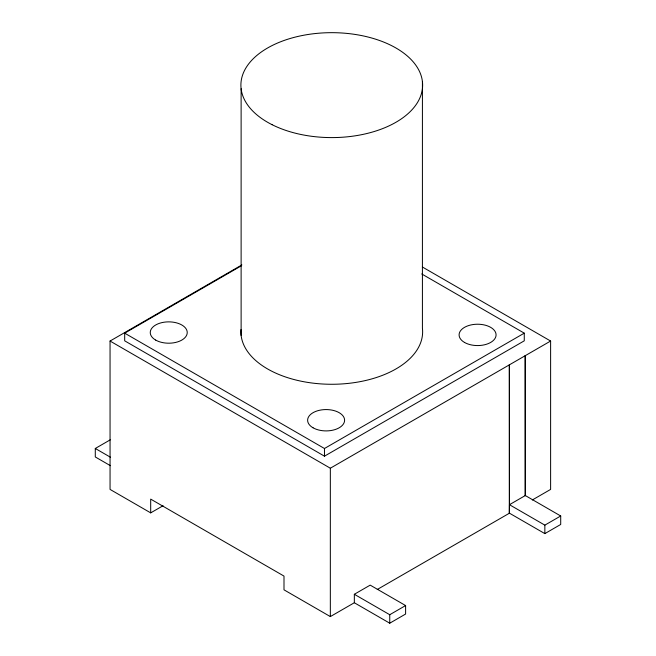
<?xml version="1.0" encoding="UTF-8"?>
<svg xmlns="http://www.w3.org/2000/svg" width="656" height="656" viewBox="0 0 656 656"><rect width="100%" height="100%" fill="white"/><g stroke="black" fill="none" stroke-linecap="round" stroke-linejoin="round"><path stroke-width="0.98" d="M509.351 513.123L509.45 504.702L525.308 495.542L560.708 515.985L560.708 524.464L544.849 533.615L509.351 513.123L509.351 364.752L509.45 513.181L377.266 589.49M163.073 505.719L150.691 512.869L110.052 489.409L110.052 341.038L241.867 264.934M421.718 273.946L524.267 333.158L524.267 340.825L324.474 456.174L124.681 340.825L124.681 333.158L241.375 265.787M110.372 465.662L95.292 456.953L95.292 448.474L110.265 439.823M124.681 333.158L324.474 448.507L524.267 333.158M110.052 341.038L330.337 468.212L550.614 341.038L550.614 489.409L532.287 499.995M354.338 594.279L370.197 585.127L405.605 605.562L405.605 614.041L389.746 623.2L354.338 602.757L354.338 594.279L389.746 614.721L405.605 605.562M150.691 512.869L150.691 499.118L283.999 576.083L283.999 589.834L330.337 616.591L354.24 602.79M509.45 504.702L544.849 525.136L560.708 515.985M422.341 266.976L550.614 341.038M95.292 448.474L110.372 457.183M544.849 525.136L544.849 533.615M525.308 495.542L525.21 355.593L525.21 495.78M422.415 81.524L422.415 328.213A90.856 52.455 0 0 1 332.928 384.268A90.856 52.455 0 0 1 240.99 329.55M389.746 614.721L389.746 623.2M330.337 468.212L330.337 616.591M324.474 448.507L324.474 456.174M241.121 88.74L241.121 335.421M272.084 124.689A90.856 52.455 0 0 0 420.939 95.194A90.856 52.455 0 0 0 302.268 35.514A90.856 52.455 0 0 0 272.084 124.689M155.677 340.079A18.483 10.668 0 0 0 186.599 335.298A18.483 10.668 0 0 0 163.967 322.227A18.483 10.668 0 0 0 155.677 340.079M313.043 427.786A18.483 10.668 0 0 0 343.965 423.005A18.483 10.668 0 0 0 321.325 409.934A18.483 10.668 0 0 0 313.043 427.786M464.514 342.44A18.483 10.668 0 0 0 495.444 337.66A18.483 10.668 0 0 0 472.804 324.589A18.483 10.668 0 0 0 464.514 342.44"/></g></svg>
